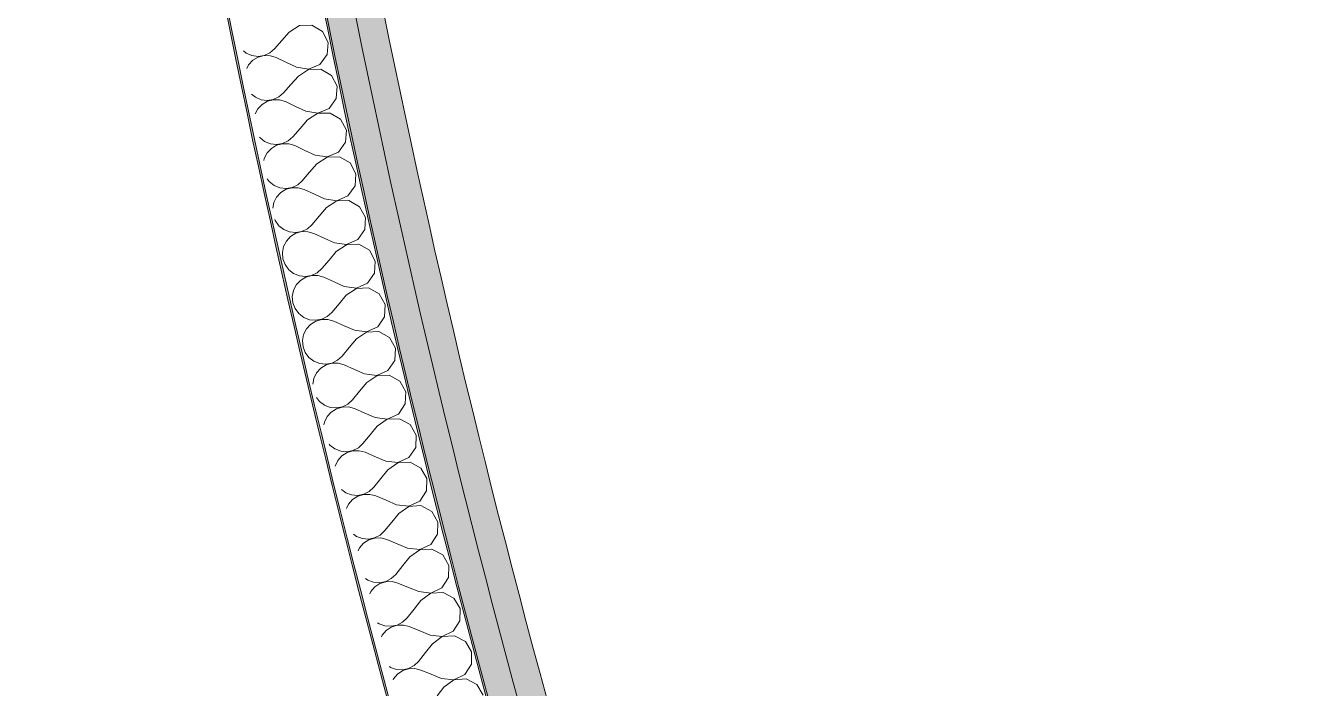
# Model space of a CAD drawing. Header units: millimetres. Extents: x -89663 to 74273, y -103666 to 18539.
# Drawn here: x -41302 to -40629, y -65337 to -64984 of the extents above; entities that cross this region are included whole.
import ezdxf
from ezdxf.enums import TextEntityAlignment as Align

# ---------------------------------------------------------------- set-up
doc = ezdxf.new("R2010")
doc.units = ezdxf.units.MM
doc.header["$MEASUREMENT"] = 0
doc.linetypes.add('Hidden Line', pattern=[55, 45, -10])
for name, color, linetype in [('A-25-M_Wall_Int', 7, 'Continuous'), ('New_A-05-M_Gross_Int_Circulation', 7, 'Continuous'), ('New_A-20-M_Floor_Slab', 7, 'Continuous'), ('New_A-20-M_Hard_Landscape', 7, 'Continuous'), ('New_A-25-M_Wall_Ext', 7, 'Continuous')]:
    doc.layers.add(name, color=color, linetype=linetype)
for name, color, linetype, lineweight in [('A-25-M_Wall_Int_Pen_No__1', 7, 'Continuous', 13), ('A-25-M_Wall_Int_Pen_No__150', 7, 'Continuous', 0), ('New_A-20-M_Floor_Slab_Pen_No__89', 8, 'Continuous', 20), ('New_A-25-M_Wall_Ext_Pen_No__87', 8, 'Continuous', 20), ('New_ArchiCAD Zone Stamps_Pen_No__9', 7, 'Continuous', 13)]:
    doc.layers.add(name, color=color, linetype=linetype, lineweight=lineweight)
for name, color, linetype, lineweight, true_color in [('A-25-M_Wall_Int_Pen_No__107', 7, 'Continuous', 15, 0xa6a6a6), ('A-25-M_Wall_Int_Pen_No__81', 7, 'Continuous', 20, 0x6a6a6a), ('New_A-05-M_Gross_Int_Circulation_Pen_No__74', 7, 'Continuous', 20, 0x606060), ('New_A-20-M_Hard_Landscape_Pen_No__53', 7, 'Continuous', 35, 0x444444)]:
    doc.layers.add(name, color=color, linetype=linetype, lineweight=lineweight, true_color=true_color)
doc.styles.add('GENERATED_STYLE_1', font='')
doc.styles.add('GENERATED_STYLE_3', font='')
doc.styles.get('GENERATED_STYLE_1').set_extended_font_data('Arial', bold=True)
doc.styles.get('GENERATED_STYLE_3').set_extended_font_data('Arial')

# ---------------------------------------------------------------- blocks, each defined once
blk = doc.blocks.new('Stair 07 _INB 0168_3_1', base_point=(-36902.6, -62923.54))
at = {"layer": 'New_A-05-M_Gross_Int_Circulation_Pen_No__74', "linetype": 'Continuous'}
blk.add_arc((-28204.62, -61891.72), 13818.27, 192.696309, 200.218602, dxfattribs=at)
at = {"layer": 'New_ArchiCAD Zone Stamps_Pen_No__9'}
for tag, height, style, p in [('ROOM_NAME', 250, 'GENERATED_STYLE_1', (-37168.15, -61611.29)), ('zoneNameLine2', 250, 'GENERATED_STYLE_1', (-37356.58, -62043.42)), ('ROOM_NUMBER', 200, 'GENERATED_STYLE_3', (-37545.01, -62464.13)), ('measuredAreaCode', 200, 'GENERATED_STYLE_3', (-37702.04, -62824.24)), ('DUMMY_649', 200, 'GENERATED_STYLE_3', (-37394.63, -62958.28)), ('DUMMY_650', 200, 'GENERATED_STYLE_3', (-36905.29, -63171.66)), ('DUMMY_651', 133.33, 'GENERATED_STYLE_3', (-36626, -63278.2))]:
    blk.add_attdef(tag, text='', height=height, rotation=336.44041, dxfattribs=dict(at, style=style)).set_placement(p, align=Align.TOP_LEFT)
blk = doc.blocks.new('Mesh_2_1', base_point=(-42312.96, -61137.43))
at = {"layer": 'New_A-20-M_Hard_Landscape_Pen_No__53', "linetype": 'Continuous', "flags": 128}
blk.add_lwpolyline([(-42312.96, -61137.43), (-44611.59, -60132.63), (-45011.26, -60153.1), (-44779.44, -64647.12, 0.101309), (-40900.75, -69852.74, -0.324783), (-40933.13, -67038.12, -0.084886), (-41989.51, -63759.27, -0.016705)], format="xyb", close=True, dxfattribs=at)
blk = doc.blocks.new('Mesh_5_1', base_point=(-56628.5, -71821.01))
at = {"layer": 'New_A-20-M_Hard_Landscape_Pen_No__53', "linetype": 'Continuous', "flags": 128}
blk.add_lwpolyline([(-50733.29, -76386.27), (-45824.1, -78214.16), (-37862.26, -79362.98), (-25566.81, -79831.65), (-15524.66, -79453.14, 0.018331), (-5629.03, -78358.93), (-5812.18, -77015.43, 0.064555), (8110.91, -71321.81), (8166.87, -71194.51), (9811.35, -67453.22), (11682.05, -63197.26), (9115.45, -62078.09), (8602.87, -63253.59), (5945.5, -69347.79, -0.091986), (-14657.07, -75939.89), (-17579.25, -76160.81, -0.138824), (-37194.67, -72335.54, -0.171752), (-44779.44, -64647.12), (-44956.5, -64631.22), (-45033.77, -63133.21), (-45111.04, -61635.21), (-45188.32, -60137.2), (-45265.59, -58639.19), (-51572.37, -58963.59)], format="xyb", dxfattribs=at)
blk = doc.blocks.new('Slab_46_1', base_point=(-44734.13, -52924.74))
at = {"layer": 'New_A-20-M_Floor_Slab_Pen_No__89', "linetype": 'Continuous', "flags": 128}
blk.add_lwpolyline([(-44734.13, -52924.74), (-44734.3, -52924.72, -0.179811), (-34721.45, -33027.69), (-34721.92, -33027.18), (-25959.6, -24873.2), (-20981.62, -27043.85), (-17009.56, -17934.66), (-17703.34, -17189.12), (-11222.85, -11158.55), (-10852.64, -11556.37), (-2918.66, -4173.23), (921.42, -599.75), (3259.49, -1619.27), (2636.44, -2195.91), (2144.41, -3324.28), (-4596.33, -18782.94), (-10337.07, -31948.28), (-13252.03, -30677.22), (-20095.26, -46371.16, -0.415568), (-30017.22, -50195.91), (-38341.96, -69287.69, -0.234037), (-41521.39, -64901.11, -0.022084), (-42146.95, -60901.38), (-44895.69, -59706.59, -0.043731)], format="xyb", close=True, dxfattribs=at)
blk = doc.blocks.new('*X739')
at = {"layer": 'A-25-M_Wall_Int_Pen_No__150', "linetype": 'Continuous'}
for p, q in [((-41156.16, -64984.15), (-41161.64, -64987.65)), ((-41149.65, -64984.07), (-41156.16, -64984.15)), ((-41144.07, -64987.41), (-41149.65, -64984.07)), ((-41141.07, -64993.19), (-41144.07, -64987.41)), ((-41165.59, -64992.11), (-41169.54, -64996.58)), ((-41161.64, -64987.65), (-41165.59, -64992.11)), ((-41141.55, -64999.67), (-41141.07, -64993.19)), ((-41186.05, -64997.68), (-41184.56, -64998.89)), ((-41184.56, -64998.89), (-41181.53, -65000.19)), ((-41181.53, -65000.19), (-41178.27, -65000.6)), ((-41178.18, -65001.01), (-41181.02, -65002.67)), ((-41178.27, -65000.6), (-41175.02, -65000.1)), ((-41175, -65000.19), (-41178.18, -65001.01)), ((-41175.02, -65000.1), (-41172.04, -64998.72)), ((-41171.72, -65000.28), (-41175, -65000.19)), ((-41172.04, -64998.72), (-41169.54, -64996.58)), ((-41168.58, -65001.27), (-41171.72, -65000.28)), ((-41145.37, -65004.94), (-41141.55, -64999.67)), ((-41183.3, -65005.05), (-41184.32, -65006.98)), ((-41181.02, -65002.67), (-41183.3, -65005.05)), ((-41163.19, -65003.82), (-41168.58, -65001.27)), ((-41157.81, -65006.37), (-41163.19, -65003.82)), ((-41157.81, -65006.37), (-41151.39, -65007.43)), ((-41151.37, -65007.52), (-41156.84, -65011.04)), ((-41151.39, -65007.43), (-41145.37, -65004.94)), ((-41144.86, -65007.41), (-41151.37, -65007.52)), ((-41139.26, -65010.73), (-41144.86, -65007.41)), ((-41156.84, -65011.04), (-41160.77, -65015.52)), ((-41136.25, -65016.49), (-41139.26, -65010.73)), ((-41181.76, -65020.73), (-41179.71, -65022.38)), ((-41167.19, -65022.15), (-41164.7, -65020)), ((-41160.77, -65015.52), (-41164.7, -65020)), ((-41136.7, -65022.98), (-41136.25, -65016.49)), ((-41179.71, -65022.38), (-41176.67, -65023.66)), ((-41176.15, -65026.14), (-41178.42, -65028.52)), ((-41176.67, -65023.66), (-41173.41, -65024.06)), ((-41173.32, -65024.46), (-41176.15, -65026.14)), ((-41173.41, -65024.06), (-41170.17, -65023.54)), ((-41170.15, -65023.64), (-41173.32, -65024.46)), ((-41170.17, -65023.54), (-41167.19, -65022.15)), ((-41166.86, -65023.71), (-41170.15, -65023.64)), ((-41163.72, -65024.68), (-41166.86, -65023.71)), ((-41158.32, -65027.22), (-41163.72, -65024.68)), ((-41152.93, -65029.74), (-41158.32, -65027.22)), ((-41140.49, -65028.27), (-41136.7, -65022.98)), ((-41178.42, -65028.52), (-41179.81, -65031.18)), ((-41151.94, -65034.41), (-41155.85, -65038.91)), ((-41152.93, -65029.74), (-41146.5, -65030.77)), ((-41146.48, -65030.87), (-41151.94, -65034.41)), ((-41146.5, -65030.77), (-41140.49, -65028.27)), ((-41139.97, -65030.73), (-41146.48, -65030.87)), ((-41134.37, -65034.03), (-41139.97, -65030.73)), ((-41131.32, -65039.77), (-41134.37, -65034.03)), ((-41155.85, -65038.91), (-41159.76, -65043.4)), ((-41131.75, -65046.27), (-41131.32, -65039.77)), ((-41177.5, -65043.56), (-41177.34, -65043.79)), ((-41177.34, -65043.79), (-41174.76, -65045.84)), ((-41174.76, -65045.84), (-41171.72, -65047.11)), ((-41171.72, -65047.11), (-41168.46, -65047.49)), ((-41168.37, -65047.9), (-41171.19, -65049.59)), ((-41168.46, -65047.49), (-41165.21, -65046.97)), ((-41165.19, -65047.06), (-41168.37, -65047.9)), ((-41165.21, -65046.97), (-41162.24, -65045.57)), ((-41161.91, -65047.12), (-41165.19, -65047.06)), ((-41162.24, -65045.57), (-41159.76, -65043.4)), ((-41158.76, -65048.08), (-41161.91, -65047.12)), ((-41153.36, -65050.59), (-41158.76, -65048.08)), ((-41135.52, -65051.57), (-41131.75, -65046.27)), ((-41173.45, -65051.98), (-41174.96, -65054.91)), ((-41171.19, -65049.59), (-41173.45, -65051.98)), ((-41147.95, -65053.09), (-41153.36, -65050.59)), ((-41147.95, -65053.09), (-41141.52, -65054.1)), ((-41141.5, -65054.19), (-41146.94, -65057.76)), ((-41141.52, -65054.1), (-41135.52, -65051.57)), ((-41134.99, -65054.03), (-41141.5, -65054.19)), ((-41129.37, -65057.3), (-41134.99, -65054.03)), ((-41174.96, -65054.91), (-41175.18, -65056)), ((-41146.94, -65057.76), (-41150.83, -65062.27)), ((-41126.3, -65063.04), (-41129.37, -65057.3)), ((-41173.36, -65065.78), (-41172.3, -65067.24)), ((-41172.3, -65067.24), (-41169.71, -65069.29)), ((-41157.2, -65068.96), (-41154.73, -65066.79)), ((-41150.83, -65062.27), (-41154.73, -65066.79)), ((-41126.7, -65069.53), (-41126.3, -65063.04)), ((-41169.71, -65069.29), (-41166.67, -65070.54)), ((-41166.13, -65073.01), (-41168.37, -65075.42)), ((-41166.67, -65070.54), (-41163.4, -65070.91)), ((-41163.31, -65071.32), (-41166.13, -65073.01)), ((-41163.4, -65070.91), (-41160.16, -65070.37)), ((-41160.14, -65070.46), (-41163.31, -65071.32)), ((-41160.16, -65070.37), (-41157.2, -65068.96)), ((-41156.86, -65070.51), (-41160.14, -65070.46)), ((-41153.71, -65071.46), (-41156.86, -65070.51)), ((-41148.29, -65073.95), (-41153.71, -65071.46)), ((-41142.87, -65076.42), (-41148.29, -65073.95)), ((-41136.44, -65077.4), (-41130.45, -65074.85)), ((-41130.45, -65074.85), (-41126.7, -65069.53)), ((-41169.88, -65078.36), (-41170.46, -65081.31)), ((-41168.37, -65075.42), (-41169.88, -65078.36)), ((-41141.84, -65081.09), (-41145.72, -65085.61)), ((-41142.87, -65076.42), (-41136.44, -65077.4)), ((-41136.42, -65077.5), (-41141.84, -65081.09)), ((-41129.91, -65077.3), (-41136.42, -65077.5)), ((-41124.28, -65080.56), (-41129.91, -65077.3)), ((-41121.19, -65086.28), (-41124.28, -65080.56)), ((-41169.32, -65087.44), (-41169.11, -65088)), ((-41169.11, -65088), (-41167.17, -65090.68)), ((-41145.72, -65085.61), (-41149.59, -65090.15)), ((-41121.56, -65092.77), (-41121.19, -65086.28)), ((-41167.17, -65090.68), (-41164.57, -65092.71)), ((-41164.57, -65092.71), (-41161.52, -65093.95)), ((-41161.52, -65093.95), (-41158.25, -65094.31)), ((-41158.16, -65094.71), (-41160.97, -65096.42)), ((-41158.25, -65094.31), (-41155.02, -65093.75)), ((-41154.99, -65093.85), (-41158.16, -65094.71)), ((-41155.02, -65093.75), (-41152.05, -65092.33)), ((-41151.71, -65093.88), (-41154.99, -65093.85)), ((-41152.05, -65092.33), (-41149.59, -65090.15)), ((-41148.56, -65094.82), (-41151.71, -65093.88)), ((-41143.13, -65097.28), (-41148.56, -65094.82)), ((-41125.29, -65098.11), (-41121.56, -65092.77)), ((-41164.7, -65101.78), (-41165.33, -65105.03)), ((-41163.21, -65098.84), (-41164.7, -65101.78)), ((-41160.97, -65096.42), (-41163.21, -65098.84)), ((-41137.7, -65099.74), (-41143.13, -65097.28)), ((-41137.7, -65099.74), (-41131.26, -65100.69)), ((-41131.24, -65100.78), (-41136.65, -65104.4)), ((-41131.26, -65100.69), (-41125.29, -65098.11)), ((-41124.74, -65100.56), (-41131.24, -65100.78)), ((-41119.09, -65103.79), (-41124.74, -65100.56)), ((-41165.33, -65105.03), (-41165.05, -65108.32)), ((-41165.05, -65108.32), (-41163.89, -65111.42)), ((-41136.65, -65104.4), (-41140.51, -65108.94)), ((-41115.97, -65109.5), (-41119.09, -65103.79)), ((-41163.89, -65111.42), (-41161.93, -65114.09)), ((-41161.93, -65114.09), (-41159.33, -65116.11)), ((-41146.82, -65115.68), (-41144.36, -65113.48)), ((-41140.51, -65108.94), (-41144.36, -65113.48)), ((-41116.32, -65116), (-41115.97, -65109.5)), ((-41159.33, -65116.11), (-41156.27, -65117.34)), ((-41155.71, -65119.81), (-41157.94, -65122.23)), ((-41156.27, -65117.34), (-41153.01, -65117.68)), ((-41152.91, -65118.09), (-41155.71, -65119.81)), ((-41153.01, -65117.68), (-41149.77, -65117.11)), ((-41149.75, -65117.21), (-41152.91, -65118.09)), ((-41149.77, -65117.11), (-41146.82, -65115.68)), ((-41146.46, -65117.23), (-41149.75, -65117.21)), ((-41143.31, -65118.15), (-41146.46, -65117.23)), ((-41137.87, -65120.59), (-41143.31, -65118.15)), ((-41132.43, -65123.02), (-41137.87, -65120.59)), ((-41125.99, -65123.95), (-41120.02, -65121.34)), ((-41120.02, -65121.34), (-41116.32, -65116)), ((-41159.42, -65125.18), (-41160.04, -65128.43)), ((-41160.04, -65128.43), (-41159.75, -65131.73)), ((-41157.94, -65122.23), (-41159.42, -65125.18)), ((-41131.36, -65127.68), (-41135.2, -65132.24)), ((-41132.43, -65123.02), (-41125.99, -65123.95)), ((-41125.96, -65124.04), (-41131.36, -65127.68)), ((-41119.46, -65123.8), (-41125.96, -65124.04)), ((-41113.8, -65127), (-41119.46, -65123.8)), ((-41110.66, -65132.7), (-41113.8, -65127)), ((-41159.75, -65131.73), (-41158.57, -65134.82)), ((-41158.57, -65134.82), (-41156.6, -65137.48)), ((-41135.2, -65132.24), (-41139.04, -65136.8)), ((-41110.98, -65139.2), (-41110.66, -65132.7)), ((-41156.6, -65137.48), (-41153.99, -65139.49)), ((-41153.99, -65139.49), (-41150.93, -65140.71)), ((-41150.93, -65140.71), (-41147.66, -65141.03)), ((-41147.57, -65141.44), (-41150.36, -65143.17)), ((-41147.66, -65141.03), (-41144.43, -65140.45)), ((-41144.41, -65140.55), (-41147.57, -65141.44)), ((-41144.43, -65140.45), (-41141.48, -65139)), ((-41141.12, -65140.55), (-41144.41, -65140.55)), ((-41141.48, -65139), (-41139.04, -65136.8)), ((-41137.96, -65141.46), (-41141.12, -65140.55)), ((-41132.51, -65143.88), (-41137.96, -65141.46)), ((-41114.66, -65144.56), (-41110.98, -65139.2)), ((-41154.04, -65148.56), (-41154.65, -65151.81)), ((-41152.58, -65145.61), (-41154.04, -65148.56)), ((-41150.36, -65143.17), (-41152.58, -65145.61)), ((-41127.06, -65146.29), (-41132.51, -65143.88)), ((-41127.06, -65146.29), (-41120.62, -65147.19)), ((-41120.59, -65147.28), (-41125.98, -65150.94)), ((-41120.62, -65147.19), (-41114.66, -65144.56)), ((-41114.09, -65147.01), (-41120.59, -65147.28)), ((-41108.42, -65150.19), (-41114.09, -65147.01)), ((-41154.65, -65151.81), (-41154.34, -65155.11)), ((-41154.34, -65155.11), (-41153.16, -65158.2)), ((-41129.8, -65155.52), (-41133.61, -65160.1)), ((-41125.98, -65150.94), (-41129.8, -65155.52)), ((-41105.26, -65155.88), (-41108.42, -65150.19)), ((-41105.55, -65162.37), (-41105.26, -65155.88)), ((-41153.16, -65158.2), (-41151.18, -65160.84)), ((-41151.18, -65160.84), (-41148.55, -65162.85)), ((-41138.99, -65163.77), (-41136.05, -65162.31)), ((-41136.05, -65162.31), (-41133.61, -65160.1)), ((-41109.21, -65167.75), (-41105.55, -65162.37)), ((-41147.12, -65168.96), (-41148.57, -65171.92)), ((-41148.55, -65162.85), (-41145.49, -65164.05)), ((-41144.91, -65166.51), (-41147.12, -65168.96)), ((-41145.49, -65164.05), (-41142.22, -65164.36)), ((-41142.12, -65164.77), (-41144.91, -65166.51)), ((-41142.22, -65164.36), (-41138.99, -65163.77)), ((-41138.97, -65163.86), (-41142.12, -65164.77)), ((-41135.68, -65163.86), (-41138.97, -65163.86)), ((-41132.52, -65164.75), (-41135.68, -65163.86)), ((-41127.06, -65167.15), (-41132.52, -65164.75)), ((-41121.6, -65169.54), (-41127.06, -65167.15)), ((-41115.15, -65170.41), (-41109.21, -65167.75)), ((-41148.57, -65171.92), (-41149.13, -65175.01)), ((-41120.49, -65174.18), (-41124.3, -65178.77)), ((-41121.6, -65169.54), (-41115.15, -65170.41)), ((-41115.13, -65170.5), (-41120.49, -65174.18)), ((-41108.63, -65170.2), (-41115.13, -65170.5)), ((-41102.94, -65173.36), (-41108.63, -65170.2)), ((-41099.75, -65179.03), (-41102.94, -65173.36)), ((-41147.2, -65182.14), (-41145.65, -65184.19)), ((-41124.3, -65178.77), (-41128.09, -65183.37)), ((-41100.02, -65185.53), (-41099.75, -65179.03)), ((-41145.65, -65184.19), (-41143.02, -65186.18)), ((-41143.02, -65186.18), (-41139.95, -65187.37)), ((-41139.95, -65187.37), (-41136.68, -65187.67)), ((-41136.58, -65188.08), (-41139.36, -65189.83)), ((-41136.68, -65187.67), (-41133.45, -65187.06)), ((-41133.43, -65187.16), (-41136.58, -65188.08)), ((-41133.45, -65187.06), (-41130.52, -65185.59)), ((-41130.15, -65187.14), (-41133.43, -65187.16)), ((-41130.52, -65185.59), (-41128.09, -65183.37)), ((-41126.98, -65188.02), (-41130.15, -65187.14)), ((-41121.51, -65190.39), (-41126.98, -65188.02)), ((-41103.66, -65190.92), (-41100.02, -65185.53)), ((-41143, -65195.25), (-41143.25, -65196.68)), ((-41141.56, -65192.28), (-41143, -65195.25)), ((-41139.36, -65189.83), (-41141.56, -65192.28)), ((-41116.04, -65192.76), (-41121.51, -65190.39)), ((-41116.04, -65192.76), (-41109.59, -65193.6)), ((-41109.56, -65193.7), (-41114.92, -65197.4)), ((-41109.59, -65193.6), (-41103.66, -65190.92)), ((-41103.07, -65193.37), (-41109.56, -65193.7)), ((-41097.36, -65196.5), (-41103.07, -65193.37)), ((-41118.7, -65202), (-41122.48, -65206.62)), ((-41114.92, -65197.4), (-41118.7, -65202)), ((-41094.15, -65202.16), (-41097.36, -65196.5)), ((-41094.39, -65208.66), (-41094.15, -65202.16)), ((-41140.48, -65206.93), (-41140.03, -65207.51)), ((-41140.03, -65207.51), (-41137.39, -65209.49)), ((-41137.39, -65209.49), (-41134.32, -65210.67)), ((-41127.82, -65210.33), (-41124.89, -65208.85)), ((-41124.89, -65208.85), (-41122.48, -65206.62)), ((-41098.01, -65214.07), (-41094.39, -65208.66)), ((-41135.9, -65215.59), (-41137.32, -65218.55)), ((-41133.72, -65213.13), (-41135.9, -65215.59)), ((-41134.32, -65210.67), (-41131.05, -65210.96)), ((-41130.95, -65211.36), (-41133.72, -65213.13)), ((-41131.05, -65210.96), (-41127.82, -65210.33)), ((-41127.8, -65210.43), (-41130.95, -65211.36)), ((-41124.51, -65210.39), (-41127.8, -65210.43)), ((-41121.34, -65211.26), (-41124.51, -65210.39)), ((-41115.86, -65213.61), (-41121.34, -65211.26)), ((-41110.38, -65215.96), (-41115.86, -65213.61)), ((-41110.38, -65215.96), (-41103.93, -65216.77)), ((-41103.93, -65216.77), (-41098.01, -65214.07)), ((-41109.24, -65220.59), (-41113, -65225.21)), ((-41103.9, -65216.87), (-41109.24, -65220.59)), ((-41097.41, -65216.51), (-41103.9, -65216.87)), ((-41091.69, -65219.62), (-41097.41, -65216.51)), ((-41088.46, -65225.27), (-41091.69, -65219.62)), ((-41119.17, -65232.08), (-41116.76, -65229.84)), ((-41113, -65225.21), (-41116.76, -65229.84)), ((-41088.67, -65231.77), (-41088.46, -65225.27)), ((-41133.92, -65231.1), (-41131.67, -65232.78)), ((-41131.67, -65232.78), (-41128.59, -65233.94)), ((-41127.98, -65236.4), (-41130.15, -65238.87)), ((-41128.59, -65233.94), (-41125.31, -65234.22)), ((-41125.21, -65234.62), (-41127.98, -65236.4)), ((-41125.31, -65234.22), (-41122.09, -65233.58)), ((-41122.07, -65233.67), (-41125.21, -65234.62)), ((-41122.09, -65233.58), (-41119.17, -65232.08)), ((-41118.78, -65233.63), (-41122.07, -65233.67)), ((-41115.61, -65234.48), (-41118.78, -65233.63)), ((-41110.12, -65236.81), (-41115.61, -65234.48)), ((-41092.26, -65237.19), (-41088.67, -65231.77)), ((-41130.15, -65238.87), (-41131.21, -65241.09)), ((-41104.63, -65239.13), (-41110.12, -65236.81)), ((-41104.63, -65239.13), (-41098.17, -65239.92)), ((-41098.15, -65240.02), (-41103.47, -65243.76)), ((-41098.17, -65239.92), (-41092.26, -65237.19)), ((-41091.65, -65239.63), (-41098.15, -65240.02)), ((-41085.92, -65242.72), (-41091.65, -65239.63)), ((-41082.67, -65248.35), (-41085.92, -65242.72)), ((-41107.21, -65248.4), (-41110.95, -65253.04)), ((-41103.47, -65243.76), (-41107.21, -65248.4)), ((-41082.85, -65254.85), (-41082.67, -65248.35)), ((-41127.48, -65254.83), (-41125.84, -65256.04)), ((-41125.84, -65256.04), (-41122.76, -65257.19)), ((-41119.49, -65257.45), (-41116.27, -65256.8)), ((-41116.24, -65256.9), (-41119.38, -65257.86)), ((-41116.27, -65256.8), (-41113.35, -65255.29)), ((-41112.96, -65256.84), (-41116.24, -65256.9)), ((-41113.35, -65255.29), (-41110.95, -65253.04)), ((-41109.78, -65257.68), (-41112.96, -65256.84)), ((-41086.42, -65260.29), (-41082.85, -65254.85)), ((-41124.3, -65262.13), (-41125.07, -65263.75)), ((-41122.14, -65259.65), (-41124.3, -65262.13)), ((-41122.76, -65257.19), (-41119.49, -65257.45)), ((-41119.38, -65257.86), (-41122.14, -65259.65)), ((-41104.28, -65259.98), (-41109.78, -65257.68)), ((-41098.78, -65262.28), (-41104.28, -65259.98)), ((-41098.78, -65262.28), (-41092.32, -65263.05)), ((-41092.29, -65263.14), (-41097.6, -65266.91)), ((-41092.32, -65263.05), (-41086.42, -65260.29)), ((-41085.8, -65262.73), (-41092.29, -65263.14)), ((-41080.06, -65265.79), (-41085.8, -65262.73)), ((-41097.6, -65266.91), (-41101.32, -65271.56)), ((-41076.78, -65271.41), (-41080.06, -65265.79)), ((-41107.43, -65278.48), (-41105.04, -65276.22)), ((-41101.32, -65271.56), (-41105.04, -65276.22)), ((-41076.94, -65277.91), (-41076.78, -65271.41)), ((-41121.08, -65278.43), (-41119.93, -65279.28)), ((-41119.93, -65279.28), (-41116.84, -65280.42)), ((-41116.21, -65282.87), (-41118.36, -65285.36)), ((-41116.84, -65280.42), (-41113.56, -65280.67)), ((-41113.46, -65281.07), (-41116.21, -65282.87)), ((-41113.56, -65280.67), (-41110.34, -65280)), ((-41110.32, -65280.1), (-41113.46, -65281.07)), ((-41110.34, -65280), (-41107.43, -65278.48)), ((-41107.03, -65280.02), (-41110.32, -65280.1)), ((-41103.85, -65280.85), (-41107.03, -65280.02)), ((-41098.34, -65283.13), (-41103.85, -65280.85)), ((-41092.84, -65285.41), (-41098.34, -65283.13)), ((-41086.37, -65286.14), (-41080.49, -65283.37)), ((-41080.49, -65283.37), (-41076.94, -65277.91)), ((-41118.36, -65285.36), (-41118.89, -65286.51)), ((-41091.64, -65290.03), (-41095.34, -65294.7)), ((-41092.84, -65285.41), (-41086.37, -65286.14)), ((-41086.35, -65286.24), (-41091.64, -65290.03)), ((-41079.85, -65285.8), (-41086.35, -65286.24)), ((-41074.1, -65288.84), (-41079.85, -65285.8)), ((-41070.8, -65294.44), (-41074.1, -65288.84)), ((-41095.34, -65294.7), (-41099.04, -65299.37)), ((-41070.93, -65300.95), (-41070.8, -65294.44)), ((-41114.72, -65301.91), (-41113.91, -65302.49)), ((-41113.91, -65302.49), (-41110.82, -65303.62)), ((-41110.82, -65303.62), (-41107.54, -65303.85)), ((-41107.54, -65303.85), (-41104.32, -65303.18)), ((-41104.3, -65303.27), (-41107.43, -65304.26)), ((-41104.32, -65303.18), (-41101.42, -65301.64)), ((-41101.01, -65303.18), (-41104.3, -65303.27)), ((-41101.42, -65301.64), (-41099.04, -65299.37)), ((-41097.83, -65304), (-41101.01, -65303.18)), ((-41092.31, -65306.26), (-41097.83, -65304)), ((-41074.45, -65306.42), (-41070.93, -65300.95)), ((-41112.32, -65308.57), (-41112.69, -65309.38)), ((-41110.18, -65306.07), (-41112.32, -65308.57)), ((-41107.43, -65304.26), (-41110.18, -65306.07)), ((-41086.8, -65308.51), (-41092.31, -65306.26)), ((-41086.8, -65308.51), (-41080.33, -65309.22)), ((-41080.3, -65309.31), (-41085.58, -65313.12)), ((-41080.33, -65309.22), (-41074.45, -65306.42)), ((-41073.81, -65308.85), (-41080.3, -65309.31)), ((-41068.04, -65311.86), (-41073.81, -65308.85)), ((-41085.58, -65313.12), (-41089.26, -65317.81)), ((-41064.72, -65317.45), (-41068.04, -65311.86)), ((-41064.82, -65323.96), (-41064.72, -65317.45)), ((-41095.31, -65324.78), (-41092.94, -65322.5)), ((-41089.26, -65317.81), (-41092.94, -65322.5)), ((-41068.32, -65329.44), (-41064.82, -65323.96)), ((-41108.38, -65325.26), (-41107.8, -65325.68)), ((-41107.8, -65325.68), (-41104.7, -65326.79)), ((-41104.05, -65329.24), (-41106.18, -65331.75)), ((-41104.7, -65326.79), (-41101.42, -65327.01)), ((-41101.31, -65327.42), (-41104.05, -65329.24)), ((-41101.42, -65327.01), (-41098.21, -65326.32)), ((-41098.18, -65326.42), (-41101.31, -65327.42)), ((-41098.21, -65326.32), (-41095.31, -65324.78)), ((-41094.9, -65326.32), (-41098.18, -65326.42)), ((-41091.71, -65327.12), (-41094.9, -65326.32)), ((-41086.18, -65329.35), (-41091.71, -65327.12)), ((-41080.66, -65331.58), (-41086.18, -65329.35)), ((-41074.19, -65332.27), (-41068.32, -65329.44)), ((-41106.18, -65331.75), (-41106.46, -65332.36)), ((-41079.42, -65336.19), (-41083.08, -65340.89)), ((-41080.66, -65331.58), (-41074.19, -65332.27)), ((-41074.16, -65332.36), (-41079.42, -65336.19)), ((-41067.67, -65331.87), (-41074.16, -65332.36)), ((-41061.89, -65334.86), (-41067.67, -65331.87)), ((-41058.54, -65340.44), (-41061.89, -65334.86))]:
    blk.add_line(p, q, dxfattribs=at)
blk = doc.blocks.new('Wall_277_1', base_point=(-41179.5, -64565.64))
at = {"layer": 'A-25-M_Wall_Int_Pen_No__107', "linetype": 'Continuous'}
for points in [[(-40614.72, -66408.89, -0.081626), (-41168.35, -64648.06), (-41182.85, -64652.59, 0.081456), (-40628.74, -66414.4)], [(-40628.74, -66414.4, -0.081456), (-41182.85, -64652.59), (-41197.36, -64657.11, 0.081288), (-40642.76, -66419.91)]]:
    blk.add_hatch(color=256, dxfattribs=at).paths.add_polyline_path(points)
at = {"layer": 'A-25-M_Wall_Int_Pen_No__81', "linetype": 'Continuous', "lineweight": 0, "true_color": 0x353535}
for points in [[(-40642.76, -66419.91, -0.081288), (-41197.36, -64657.11), (-41198.33, -64657.41, 0.081277), (-40643.7, -66420.27)], [(-40690.44, -66438.63, -0.080723), (-41246.67, -64672.5), (-41247.63, -64672.8, 0.080712), (-40691.37, -66439)]]:
    blk.add_hatch(color=250, dxfattribs=at).paths.add_polyline_path(points)
at = {"layer": 'A-25-M_Wall_Int_Pen_No__1', "linetype": 'Continuous'}
for radius, start, end in [(5690.97, 188.12101, 206.78682), (5721.97, 188.17132, 206.75777), (5720.97, 188.16971, 206.75871), (5705.97, 188.14542, 206.77273), (5772.97, 188.252909, 206.710666), (5771.97, 188.251323, 206.711582)]:
    blk.add_arc((-35534.44, -63844.13), radius, start, end, dxfattribs=at)
at = {"layer": 'A-25-M_Wall_Int', "color": 250, "lineweight": 50, "true_color": 0x2a2a2a}
blk.add_blockref('*X739', (0, 0), dxfattribs=at)
blk = doc.blocks.new('Wall_319_1', base_point=(-41698.64, -64862.04))
at = {"layer": 'New_A-25-M_Wall_Ext_Pen_No__87', "linetype": 'Hidden Line'}
for radius in [6237.22, 6287.22]:
    blk.add_arc((-35538.5, -63884.51), radius, 189.016861, 244.969448, dxfattribs=at)

msp = doc.modelspace()

# ---------------------------------------------------------------- block references
at = {"layer": 'A-25-M_Wall_Int', "color": 250, "lineweight": 50, "true_color": 0x2a2a2a}
msp.add_blockref('Wall_277_1', (-41179.5, -64565.64), dxfattribs=at)
at = {"layer": 'New_A-05-M_Gross_Int_Circulation', "linetype": 'Continuous'}
msp.add_blockref('Stair 07 _INB 0168_3_1', (-36902.6, -62923.54), dxfattribs=at)
at = {"layer": 'New_A-20-M_Floor_Slab', "color": 8, "linetype": 'Continuous', "lineweight": 20}
msp.add_blockref('Slab_46_1', (-44734.13, -52924.74), dxfattribs=at)
at = {"layer": 'New_A-20-M_Hard_Landscape', "color": 49, "lineweight": 35, "true_color": 0x444444}
for name, p in [('Mesh_5_1', (-56628.5, -71821.01)), ('Mesh_2_1', (-42312.96, -61137.43))]:
    msp.add_blockref(name, p, dxfattribs=at)
at = {"layer": 'New_A-25-M_Wall_Ext', "color": 250, "lineweight": 50, "true_color": 0x2a2a2a}
msp.add_blockref('Wall_319_1', (-41698.64, -64862.04), dxfattribs=at)

doc.saveas('drawing.dxf')
